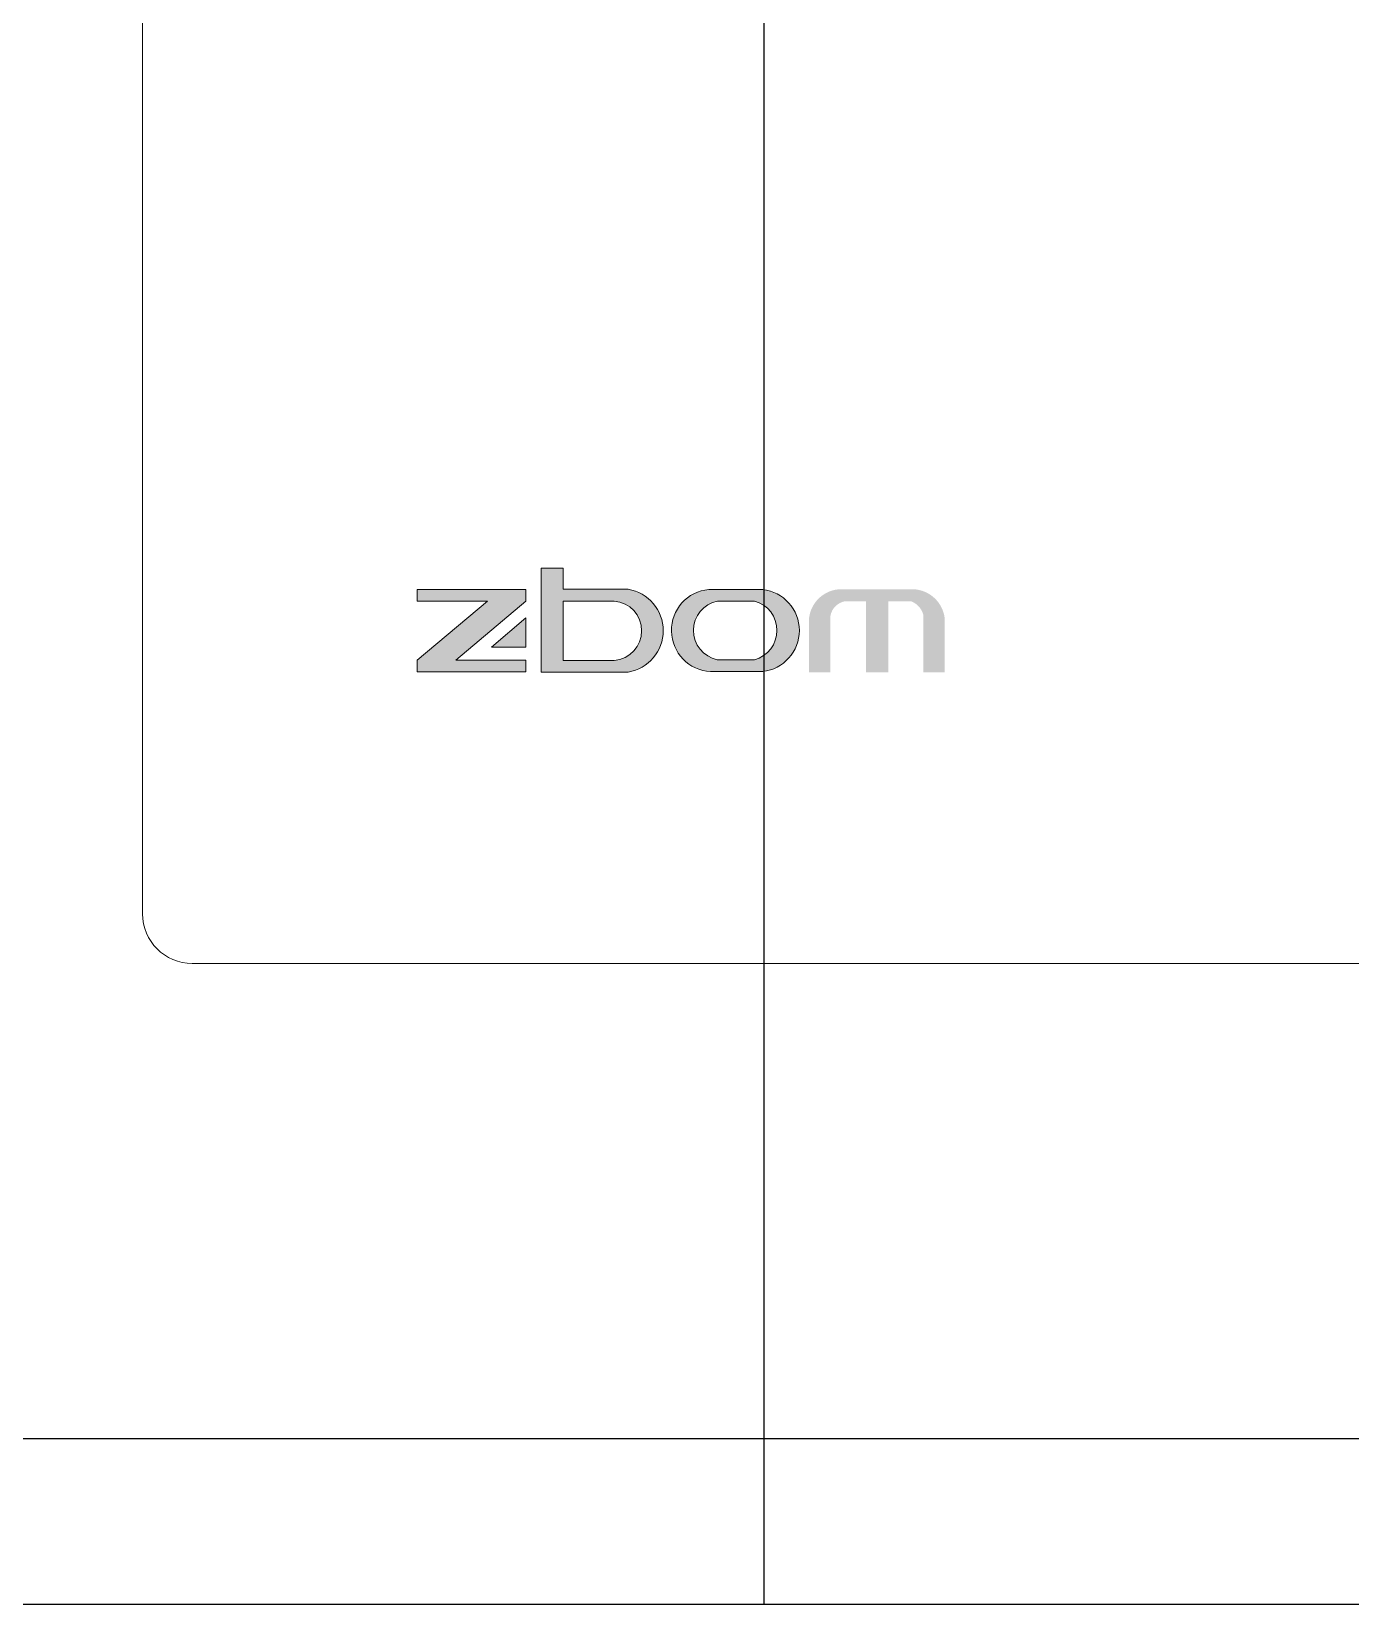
# Model space of a CAD drawing. Header units: millimetres. Extents: x 3104083 to 3173399, y -3165492 to -3044687.
# Drawn here: x 3116025.2 to 3116184.4, y -3134953.4 to -3134763.5 of the extents above; entities that cross this region are included whole.
import ezdxf

# ---------------------------------------------------------------- set-up
doc = ezdxf.new("R2010")
doc.units = ezdxf.units.MM
doc.header["$LTSCALE"] = 500
doc.header["$MEASUREMENT"] = 0
doc.layers.add('ZB_厨柜', color=7, linetype='CONTINUOUS')
doc.layers.add('柜体', color=2, linetype='CONTINUOUS')
doc.layers.add('电器', color=85, linetype='CONTINUOUS', lineweight=15)

# ---------------------------------------------------------------- blocks, each defined once
blk = doc.blocks.new('双灶具平面')
at = {"layer": '电器'}
h = blk.add_hatch(color=256, dxfattribs=at)
h.paths.add_polyline_path([(216309.24, -106361.21), (216301.39, -106361.21), (216301.39, -106358.65), (216298.76, -106358.65), (216298.76, -106371.2), (216309.24, -106371.2, 0.850277)])
h.paths.add_polyline_path([(216301.39, -106362.63), (216307.57, -106362.63, -0.922619), (216307.57, -106369.8), (216301.39, -106369.8)], flags=16)
for points in [[(216296.91, -106362.66), (216296.91, -106361.24), (216283.77, -106361.24), (216283.77, -106362.66), (216292.27, -106362.66), (216283.77, -106369.77), (216283.77, -106371.18), (216296.91, -106371.18), (216296.91, -106369.77), (216288.44, -106369.77)], [(216333.67, -106364.38, -0.313741), (216335.45, -106362.65), (216337.94, -106362.65), (216337.94, -106371.25), (216340.66, -106371.25), (216340.66, -106362.65), (216343.38, -106362.65, -0.240846), (216344.88, -106364.29), (216344.88, -106371.22), (216347.46, -106371.22), (216347.46, -106364.75, 0.377099), (216343.59, -106361.2), (216334.98, -106361.2, 0.37664), (216331.09, -106364.64), (216331.09, -106371.22), (216333.67, -106371.23)]]:
    blk.add_hatch(color=256, dxfattribs=at).paths.add_polyline_path(points)
h = blk.add_hatch(color=256, dxfattribs=at)
h.paths.add_polyline_path([(216325.5, -106361.23), (216319, -106361.23, 0.93167), (216319.19, -106371.14), (216325.5, -106371.14, 0.890248)])
h.paths.add_polyline_path([(216320.05, -106362.63), (216324.49, -106362.63, -0.767482), (216324.49, -106369.72), (216320.01, -106369.72, -0.819914)], flags=16)
blk.add_hatch(color=256, dxfattribs=at).paths.add_polyline_path([(216296.88, -106364.67), (216292.74, -106368.18), (216296.88, -106368.18)], flags=17)
for p, q in [((216250.64, -106400.37), (216250.64, -105962.37)), ((217004.64, -106406.37), (216256.64, -106406.37))]:
    blk.add_line(p, q, dxfattribs=at)
for points in [[(216298.76, -106358.65), (216301.39, -106358.65), (216301.39, -106361.21), (216309.24, -106361.21, -0.850277), (216309.24, -106371.2), (216298.76, -106371.2), (216298.76, -106358.65)], [(216319, -106361.23), (216325.5, -106361.23, -0.890248), (216325.5, -106371.14), (216319.19, -106371.14, -0.93167), (216319, -106361.23)], [(216301.39, -106362.63), (216307.57, -106362.63, -0.922619), (216307.57, -106369.8), (216301.39, -106369.8), (216301.39, -106362.63)], [(216320.05, -106362.63), (216324.49, -106362.63, -0.767482), (216324.49, -106369.72), (216320.01, -106369.72, -0.819914), (216320.05, -106362.63, 0.006271)]]:
    blk.add_lwpolyline(points, format="xyb", dxfattribs=at)
for points in [[(216283.77, -106361.24), (216296.91, -106361.24), (216296.91, -106362.66), (216288.44, -106369.77), (216296.91, -106369.77), (216296.91, -106371.18), (216283.77, -106371.18), (216283.77, -106369.77), (216292.27, -106362.66), (216283.77, -106362.66), (216283.77, -106361.24)], [(216296.88, -106364.67), (216296.88, -106368.18), (216292.74, -106368.18), (216296.88, -106364.67)]]:
    blk.add_lwpolyline(points, dxfattribs=at)
blk.add_arc((216256.64, -106400.37), 6, 180, 270, dxfattribs=at)

msp = doc.modelspace()

# ---------------------------------------------------------------- linework, layer by layer
at = {"layer": '柜体'}
for p, q in [((3116113.59, -3134373.41), (3116113.589, -3134953.41)), ((3117428.59, -3134933.409), (3115518.589, -3134933.41)), ((3117428.59, -3134953.409), (3115518.589, -3134953.41))]:
    msp.add_line(p, q, dxfattribs=at)

# ---------------------------------------------------------------- block references
at = {"layer": 'ZB_厨柜', "color": 253}
msp.add_blockref('双灶具平面', (2899787.946, -3028469.666), dxfattribs=at)

doc.saveas('drawing.dxf')
